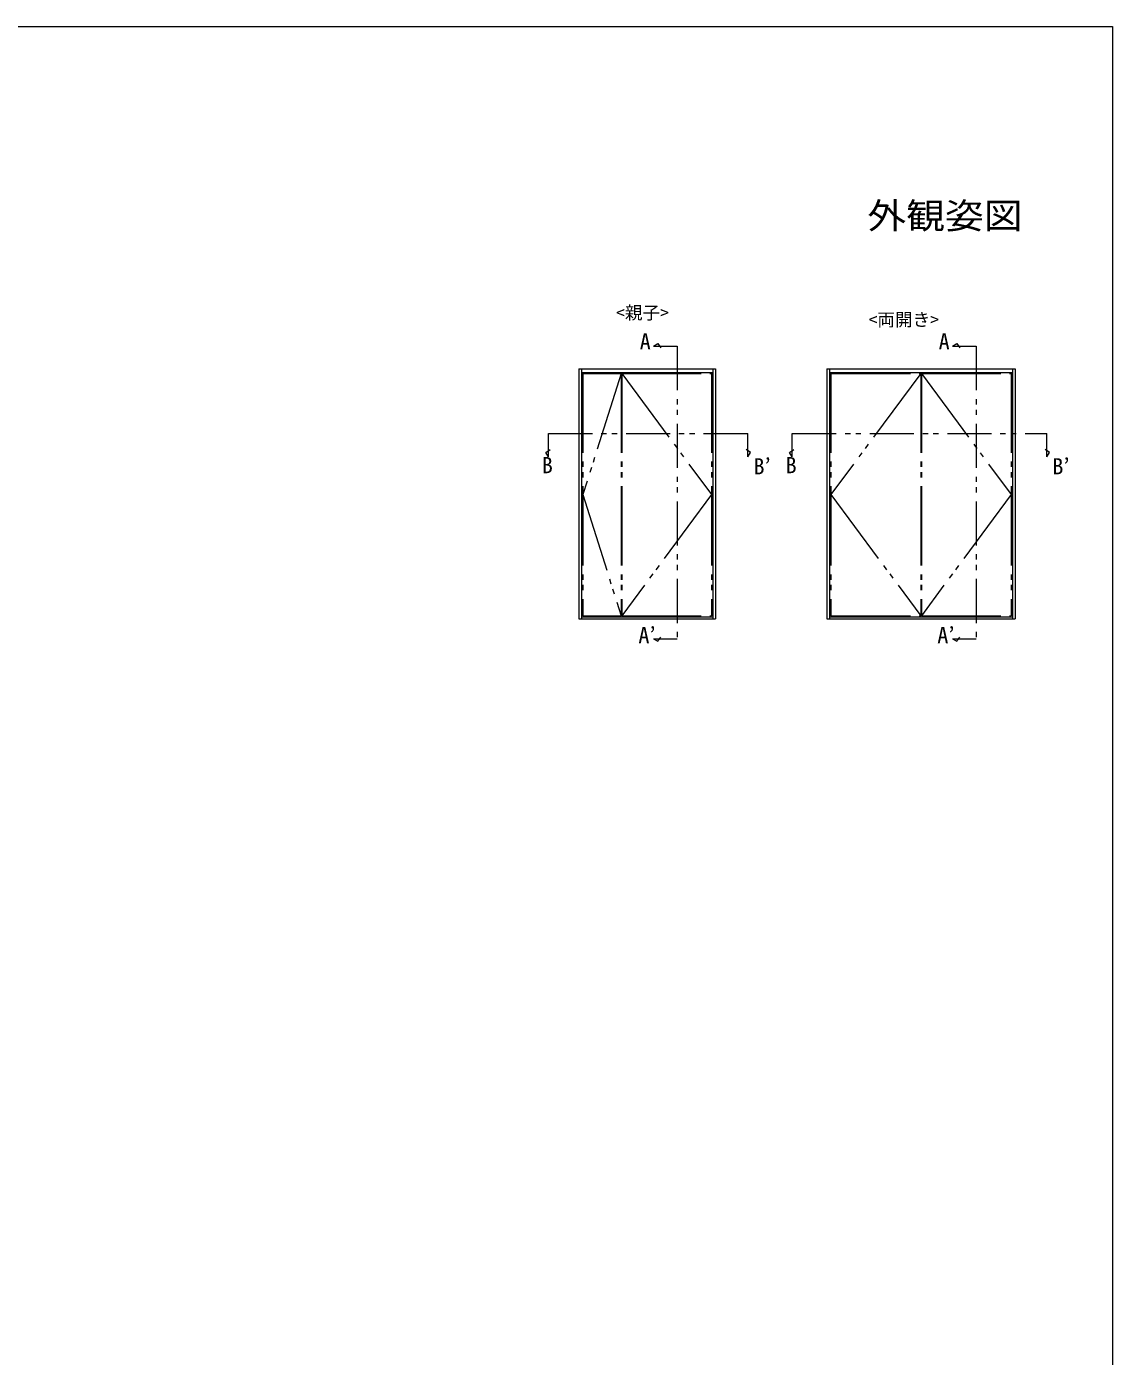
# Model space of a CAD drawing. Units: millimetres, scale not verified. Extents: x -1188 to -198, y -840 to 760.
# Drawn here: x -690 to -198, y 117 to 720 of the extents above; entities that cross this region are included whole.
import ezdxf
from ezdxf.enums import TextEntityAlignment as Align

# ---------------------------------------------------------------- set-up
doc = ezdxf.new("R2010")
doc.units = ezdxf.units.MM
doc.header["$LTSCALE"] = 4
doc.linetypes.add('DOUBLE_CHAIN1', pattern=[8.8, 5, -1, 0.6, -0.6, 0.6, -1])
doc.linetypes.add('DOUBLE_CHAIN2', pattern=[12.8, 9, -1, 0.6, -0.6, 0.6, -1])
doc.layers.add('0-1_USER1', color=4, linetype='Continuous')
for name, color, linetype, lineweight in [('0-2_YKK_ZWAK', 7, 'Continuous', 9), ('0-7_YKK_A1', 4, 'DOUBLE_CHAIN2', 9), ('0-8_YKK_D', 6, 'Continuous', 9)]:
    doc.layers.add(name, color=color, linetype=linetype, lineweight=lineweight)
doc.styles.add('ＭＳ ゴシック', font='')
doc.styles.get('ＭＳ ゴシック').set_extended_font_data('MS Gothic')

msp = doc.modelspace()

# ---------------------------------------------------------------- linework, layer by layer
at = {"layer": '0-2_YKK_ZWAK'}
for p, q in [((-1188, 720), (-198, 720)), ((-198, 720), (-198, -840))]:
    msp.add_line(p, q, dxfattribs=at)
at = {"layer": '0-7_YKK_A1', "linetype": 'Continuous'}
for p, q in [((-439.983, 564.818), (-377.983, 564.818)), ((-439.983, 564.818), (-439.983, 451.318)), ((-438.733, 564.818), (-438.733, 451.318)), ((-438.733, 563.068), (-379.233, 563.068)), ((-379.233, 564.818), (-379.233, 451.318)), ((-377.983, 564.818), (-377.983, 451.318)), ((-327.488, 564.818), (-242.088, 564.818)), ((-327.488, 564.818), (-327.488, 451.318)), ((-326.239, 564.818), (-326.239, 451.318)), ((-326.239, 563.068), (-243.338, 563.068)), ((-243.338, 564.818), (-243.338, 451.318)), ((-242.088, 564.818), (-242.088, 451.318)), ((-439.983, 451.318), (-377.983, 451.318)), ((-438.733, 452.268), (-379.233, 452.268)), ((-327.488, 451.318), (-242.088, 451.318)), ((-326.239, 452.268), (-243.338, 452.268))]:
    msp.add_line(p, q, dxfattribs=at)
at = {"layer": '0-7_YKK_A1'}
for p, q in [((-420.833, 562.693), (-438.133, 507.694)), ((-438.133, 562.693), (-420.833, 562.693)), ((-438.133, 562.693), (-438.133, 452.693)), ((-420.833, 562.693), (-420.833, 452.693)), ((-420.533, 562.693), (-379.833, 507.694)), ((-420.533, 562.693), (-420.533, 452.693)), ((-420.533, 562.693), (-379.833, 562.693)), ((-379.833, 562.693), (-379.833, 452.693)), ((-284.938, 562.693), (-325.638, 507.694)), ((-325.638, 562.693), (-284.938, 562.693)), ((-325.638, 562.693), (-325.638, 452.693)), ((-284.938, 562.693), (-284.938, 452.693)), ((-284.638, 562.693), (-243.938, 507.694)), ((-284.638, 562.693), (-284.638, 452.693)), ((-284.638, 562.693), (-243.938, 562.693)), ((-243.938, 562.693), (-243.938, 452.693)), ((-438.133, 507.694), (-420.833, 452.693)), ((-379.833, 507.694), (-420.533, 452.693)), ((-325.638, 507.694), (-284.938, 452.693)), ((-243.938, 507.694), (-284.638, 452.693)), ((-438.133, 452.693), (-420.833, 452.693)), ((-420.533, 452.693), (-379.833, 452.693)), ((-325.638, 452.693), (-284.938, 452.693)), ((-284.638, 452.693), (-243.938, 452.693))]:
    msp.add_line(p, q, dxfattribs=at)
at = {"layer": '0-8_YKK_D', "linetype": 'DOUBLE_CHAIN1'}
for p, q in [((-363.296, 524.791), (-363.296, 535.369)), ((-227.727, 524.791), (-227.727, 535.369)), ((-406.138, 442.286), (-395.344, 442.286)), ((-270.569, 442.286), (-259.775, 442.286))]:
    msp.add_line(p, q, dxfattribs=at)
for points in [[(-406.138, 575.012), (-404.138, 576.167), (-402.82, 574.245)], [(-406.138, 575.012), (-395.344, 575.012), (-395.344, 442.286)], [(-270.569, 575.012), (-268.568, 576.167), (-267.25, 574.245)], [(-270.569, 575.012), (-259.775, 575.012), (-259.775, 442.286)], [(-453.798, 524.791), (-453.798, 535.369), (-363.296, 535.369)], [(-343.228, 524.791), (-343.228, 535.369), (-227.727, 535.369)], [(-453.798, 524.791), (-454.952, 526.791), (-453.031, 528.109)], [(-363.296, 524.791), (-362.141, 526.791), (-364.063, 528.109)], [(-343.228, 524.791), (-344.383, 526.791), (-342.461, 528.109)], [(-227.727, 524.791), (-226.572, 526.791), (-228.494, 528.109)], [(-406.138, 442.286), (-404.138, 441.132), (-402.82, 443.054)], [(-270.569, 442.286), (-268.568, 441.132), (-267.25, 443.054)]]:
    msp.add_lwpolyline(points, dxfattribs=at)

# ---------------------------------------------------------------- texts
at = {"layer": '0-1_USER1', "color": 7, "style": 'ＭＳ ゴシック', "width": 1.1}
msp.add_text('外観姿図', height=11.73, dxfattribs=at).set_placement((-309.126, 624.793), align=Align.BOTTOM_LEFT)
at = {"layer": '0-1_USER1', "style": 'ＭＳ ゴシック'}
for s, height, p in [('<親子>', 5.865, (-423.114, 585.517)), ('<両開き>', 5.865, (-308.606, 582.386)), ('A', 7.331, (-412.372, 571.32)), ('A', 7.331, (-276.803, 571.32)), ('B', 7.331, (-456.786, 515.19)), ('B’', 7.331, (-360.777, 514.682)), ('B', 7.331, (-346.216, 515.19)), ('B’', 7.331, (-225.207, 514.682)), ('A’', 7.331, (-412.972, 438.087)), ('A’', 7.331, (-277.403, 438.087))]:
    msp.add_text(s, height=height, dxfattribs=at).set_placement(p, align=Align.BOTTOM_LEFT)

doc.saveas('drawing.dxf')
